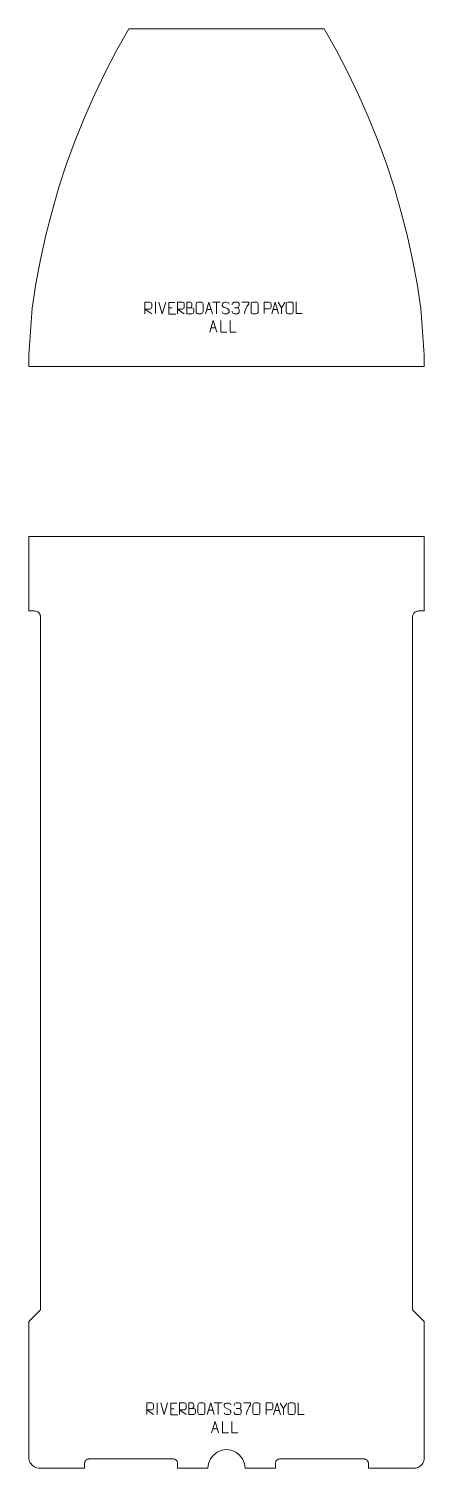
# Model space of a CAD drawing. Header units: millimetres. Extents: x -425 to 425, y -1543 to 1546.
import ezdxf

# ---------------------------------------------------------------- set-up
doc = ezdxf.new("R2010")
doc.units = ezdxf.units.MM
doc.header["$MEASUREMENT"] = 0
doc.layers.add('layer 1', color=7, linetype='Continuous')

msp = doc.modelspace()

# ---------------------------------------------------------------- linework, layer by layer
at = {"layer": 'layer 1', "color": 242, "lineweight": 9}
for points, knots in [([(-209.9986, 1546.249), (-209.9986, 1546.249), (210.0012, 1546.249), (210.0012, 1546.249), (210.0012, 1546.249), (210.0012, 1546.249), (236.196, 1499.8878), (236.196, 1499.8878), (236.196, 1499.8878), (236.196, 1499.8878), (260.8497, 1452.6884), (260.8497, 1452.6884), (260.8497, 1452.6884), (260.8497, 1452.6884), (283.9331, 1404.7014), (283.9331, 1404.7014), (283.9331, 1404.7014), (283.9331, 1404.7014), (305.4208, 1355.9798), (305.4208, 1355.9798), (305.4208, 1355.9798), (305.4208, 1355.9798), (325.2922, 1306.5766), (325.2922, 1306.5766), (325.2922, 1306.5766), (325.2922, 1306.5766), (343.5233, 1256.5462), (343.5233, 1256.5462), (343.5233, 1256.5462), (343.5233, 1256.5462), (360.0957, 1205.9399), (360.0957, 1205.9399), (360.0957, 1205.9399), (360.0957, 1205.9399), (374.9912, 1154.8157), (374.9912, 1154.8157), (374.9912, 1154.8157), (374.9912, 1154.8157), (388.1914, 1103.2282), (388.1914, 1103.2282), (388.1914, 1103.2282), (388.1914, 1103.2282), (399.6861, 1051.2328), (399.6861, 1051.2328), (399.6861, 1051.2328), (399.6861, 1051.2328), (409.4597, 998.8878), (409.4597, 998.8878), (409.4597, 998.8878), (409.4597, 998.8878), (417.5003, 946.2487), (417.5003, 946.2487), (417.5003, 946.2487), (417.5003, 946.2487), (425.0001, 846.2488), (425.0001, 846.2488), (425.0001, 846.2488), (425.0001, 846.2488), (425.0001, 821.2494), (425.0001, 821.2494), (425.0001, 821.2494), (425.0001, 821.2494), (-424.9993, 821.2494), (-424.9993, 821.2494), (-424.9993, 821.2494), (-424.9993, 821.2494), (-424.9993, 846.2488), (-424.9993, 846.2488), (-424.9993, 846.2488), (-424.9993, 846.2488), (-417.4976, 946.2487), (-417.4976, 946.2487), (-417.4976, 946.2487), (-417.4976, 946.2487), (-409.4571, 998.8878), (-409.4571, 998.8878), (-409.4571, 998.8878), (-409.4571, 998.8878), (-399.6835, 1051.2328), (-399.6835, 1051.2328), (-399.6835, 1051.2328), (-399.6835, 1051.2328), (-388.1901, 1103.2282), (-388.1901, 1103.2282), (-388.1901, 1103.2282), (-388.1901, 1103.2282), (-374.9886, 1154.8157), (-374.9886, 1154.8157), (-374.9886, 1154.8157), (-374.9886, 1154.8157), (-360.093, 1205.9399), (-360.093, 1205.9399), (-360.093, 1205.9399), (-360.093, 1205.9399), (-343.5207, 1256.5462), (-343.5207, 1256.5462), (-343.5207, 1256.5462), (-343.5207, 1256.5462), (-325.2896, 1306.5766), (-325.2896, 1306.5766), (-325.2896, 1306.5766), (-325.2896, 1306.5766), (-305.4182, 1355.9798), (-305.4182, 1355.9798), (-305.4182, 1355.9798), (-305.4182, 1355.9798), (-283.93, 1404.7014), (-283.93, 1404.7014), (-283.93, 1404.7014), (-283.93, 1404.7014), (-260.8471, 1452.6884), (-260.8471, 1452.6884), (-260.8471, 1452.6884), (-260.8471, 1452.6884), (-236.1947, 1499.8878), (-236.1947, 1499.8878), (-236.1947, 1499.8878), (-236.1947, 1499.8878), (-209.9986, 1546.249), (-209.9986, 1546.249)], [0, 0, 0, 0, 0.032258065, 0.032258065, 0.032258065, 0.032258065, 0.064516129, 0.064516129, 0.064516129, 0.064516129, 0.096774194, 0.096774194, 0.096774194, 0.096774194, 0.129032258, 0.129032258, 0.129032258, 0.129032258, 0.161290323, 0.161290323, 0.161290323, 0.161290323, 0.193548387, 0.193548387, 0.193548387, 0.193548387, 0.225806452, 0.225806452, 0.225806452, 0.225806452, 0.258064516, 0.258064516, 0.258064516, 0.258064516, 0.290322581, 0.290322581, 0.290322581, 0.290322581, 0.322580645, 0.322580645, 0.322580645, 0.322580645, 0.35483871, 0.35483871, 0.35483871, 0.35483871, 0.387096774, 0.387096774, 0.387096774, 0.387096774, 0.419354839, 0.419354839, 0.419354839, 0.419354839, 0.451612903, 0.451612903, 0.451612903, 0.451612903, 0.483870968, 0.483870968, 0.483870968, 0.483870968, 0.516129032, 0.516129032, 0.516129032, 0.516129032, 0.548387097, 0.548387097, 0.548387097, 0.548387097, 0.580645161, 0.580645161, 0.580645161, 0.580645161, 0.612903226, 0.612903226, 0.612903226, 0.612903226, 0.64516129, 0.64516129, 0.64516129, 0.64516129, 0.677419355, 0.677419355, 0.677419355, 0.677419355, 0.709677419, 0.709677419, 0.709677419, 0.709677419, 0.741935484, 0.741935484, 0.741935484, 0.741935484, 0.774193548, 0.774193548, 0.774193548, 0.774193548, 0.806451613, 0.806451613, 0.806451613, 0.806451613, 0.838709677, 0.838709677, 0.838709677, 0.838709677, 0.870967742, 0.870967742, 0.870967742, 0.870967742, 0.903225806, 0.903225806, 0.903225806, 0.903225806, 0.935483871, 0.935483871, 0.935483871, 0.935483871, 1, 1, 1, 1]), ([(-425.0002, 456.5714), (-425.0002, 456.5714), (424.9992, 456.5714), (424.9992, 456.5714), (424.9992, 456.5714), (424.9992, 456.5714), (424.9992, 296.5716), (424.9992, 296.5716), (424.9992, 296.5716), (424.9992, 296.5716), (412.5007, 296.5716), (412.5007, 296.5716), (412.5007, 296.5716), (412.5007, 296.5716), (410.869, 296.4655), (410.869, 296.4655), (410.869, 296.4655), (410.869, 296.4655), (409.2646, 296.1456), (409.2646, 296.1456), (409.2646, 296.1456), (409.2646, 296.1456), (407.7166, 295.62), (407.7166, 295.62), (407.7166, 295.62), (407.7166, 295.62), (406.2503, 294.8973), (406.2503, 294.8973), (406.2503, 294.8973), (406.2503, 294.8973), (404.89, 293.9887), (404.89, 293.9887), (404.89, 293.9887), (404.89, 293.9887), (403.6615, 292.91), (403.6615, 292.91), (403.6615, 292.91), (403.6615, 292.91), (402.5828, 291.6815), (402.5828, 291.6815), (402.5828, 291.6815), (402.5828, 291.6815), (401.6742, 290.3212), (401.6742, 290.3212), (401.6742, 290.3212), (401.6742, 290.3212), (400.9515, 288.8548), (400.9515, 288.8548), (400.9515, 288.8548), (400.9515, 288.8548), (400.4258, 287.3068), (400.4258, 287.3068), (400.4258, 287.3068), (400.4258, 287.3068), (400.106, 285.7038), (400.106, 285.7038), (400.106, 285.7038), (400.106, 285.7038), (399.9999, 284.0708), (399.9999, 284.0708), (399.9999, 284.0708), (399.9999, 284.0708), (399.9999, -1203.4268), (399.9999, -1203.4268), (399.9999, -1203.4268), (399.9999, -1203.4268), (424.9992, -1228.4279), (424.9992, -1228.4279), (424.9992, -1228.4279), (424.9992, -1228.4279), (424.9992, -1521.7906), (424.9992, -1521.7906), (424.9992, -1521.7906), (424.9992, -1521.7906), (424.8146, -1524.6143), (424.8146, -1524.6143), (424.8146, -1524.6143), (424.8146, -1524.6143), (424.2633, -1527.3908), (424.2633, -1527.3908), (424.2633, -1527.3908), (424.2633, -1527.3908), (423.353, -1530.0707), (423.353, -1530.0707), (423.353, -1530.0707), (423.353, -1530.0707), (422.1016, -1532.6093), (422.1016, -1532.6093), (422.1016, -1532.6093), (422.1016, -1532.6093), (420.5291, -1534.962), (420.5291, -1534.962), (420.5291, -1534.962), (420.5291, -1534.962), (418.663, -1537.0906), (418.663, -1537.0906), (418.663, -1537.0906), (418.663, -1537.0906), (416.5345, -1538.9568), (416.5345, -1538.9568), (416.5345, -1538.9568), (416.5345, -1538.9568), (414.1818, -1540.5275), (414.1818, -1540.5275), (414.1818, -1540.5275), (414.1818, -1540.5275), (411.6432, -1541.7805), (411.6432, -1541.7805), (411.6432, -1541.7805), (411.6432, -1541.7805), (408.9633, -1542.6891), (408.9633, -1542.6891), (408.9633, -1542.6891), (408.9633, -1542.6891), (406.1881, -1543.2422), (406.1881, -1543.2422), (406.1881, -1543.2422), (406.1881, -1543.2422), (403.3647, -1543.4268), (403.3647, -1543.4268), (403.3647, -1543.4268), (403.3647, -1543.4268), (305.0003, -1543.4268), (305.0003, -1543.4268), (305.0003, -1543.4268), (305.0003, -1543.4268), (305.0003, -1533.4274), (305.0003, -1533.4274), (305.0003, -1533.4274), (305.0003, -1533.4274), (304.914, -1532.122), (304.914, -1532.122), (304.914, -1532.122), (304.914, -1532.122), (304.6594, -1530.8385), (304.6594, -1530.8385), (304.6594, -1530.8385), (304.6594, -1530.8385), (304.2382, -1529.5997), (304.2382, -1529.5997), (304.2382, -1529.5997), (304.2382, -1529.5997), (303.661, -1528.427), (303.661, -1528.427), (303.661, -1528.427), (303.661, -1528.427), (302.9341, -1527.3393), (302.9341, -1527.3393), (302.9341, -1527.3393), (302.9341, -1527.3393), (302.0705, -1526.3564), (302.0705, -1526.3564), (302.0705, -1526.3564), (302.0705, -1526.3564), (301.0876, -1525.4929), (301.0876, -1525.4929), (301.0876, -1525.4929), (301.0876, -1525.4929), (300, -1524.7672), (300, -1524.7672), (300, -1524.7672), (300, -1524.7672), (298.8273, -1524.1888), (298.8273, -1524.1888), (298.8273, -1524.1888), (298.8273, -1524.1888), (297.588, -1523.7675), (297.588, -1523.7675), (297.588, -1523.7675), (297.588, -1523.7675), (296.305, -1523.5129), (296.305, -1523.5129), (296.305, -1523.5129), (296.305, -1523.5129), (294.9991, -1523.4266), (294.9991, -1523.4266), (294.9991, -1523.4266), (294.9991, -1523.4266), (115.0007, -1523.4266), (115.0007, -1523.4266), (115.0007, -1523.4266), (115.0007, -1523.4266), (113.6949, -1523.5129), (113.6949, -1523.5129), (113.6949, -1523.5129), (113.6949, -1523.5129), (112.4119, -1523.7675), (112.4119, -1523.7675), (112.4119, -1523.7675), (112.4119, -1523.7675), (111.1726, -1524.1888), (111.1726, -1524.1888), (111.1726, -1524.1888), (111.1726, -1524.1888), (110.0003, -1524.7672), (110.0003, -1524.7672), (110.0003, -1524.7672), (110.0003, -1524.7672), (108.9127, -1525.4929), (108.9127, -1525.4929), (108.9127, -1525.4929), (108.9127, -1525.4929), (107.9293, -1526.3564), (107.9293, -1526.3564), (107.9293, -1526.3564), (107.9293, -1526.3564), (107.0658, -1527.3393), (107.0658, -1527.3393), (107.0658, -1527.3393), (107.0658, -1527.3393), (106.3401, -1528.427), (106.3401, -1528.427), (106.3401, -1528.427), (106.3401, -1528.427), (105.7617, -1529.5997), (105.7617, -1529.5997), (105.7617, -1529.5997), (105.7617, -1529.5997), (105.3405, -1530.8385), (105.3405, -1530.8385), (105.3405, -1530.8385), (105.3405, -1530.8385), (105.0858, -1532.122), (105.0858, -1532.122), (105.0858, -1532.122), (105.0858, -1532.122), (104.9995, -1533.4274), (104.9995, -1533.4274), (104.9995, -1533.4274), (104.9995, -1533.4274), (104.9995, -1543.4268), (104.9995, -1543.4268), (104.9995, -1543.4268), (104.9995, -1543.4268), (39.9997, -1543.4268), (39.9997, -1543.4268), (39.9997, -1543.4268), (39.9997, -1543.4268), (38.638, -1533.0744), (38.638, -1533.0744), (38.638, -1533.0744), (38.638, -1533.0744), (34.6416, -1523.4266), (34.6416, -1523.4266), (34.6416, -1523.4266), (34.6416, -1523.4266), (28.2856, -1515.1434), (28.2856, -1515.1434), (28.2856, -1515.1434), (28.2856, -1515.1434), (20.0007, -1508.7857), (20.0007, -1508.7857), (20.0007, -1508.7857), (20.0007, -1508.7857), (10.3529, -1504.7897), (10.3529, -1504.7897), (10.3529, -1504.7897), (10.3529, -1504.7897), (0.0005, -1503.4263), (0.0005, -1503.4263), (0.0005, -1503.4263), (0.0005, -1503.4263), (-10.3521, -1504.7897), (-10.3521, -1504.7897), (-10.3521, -1504.7897), (-10.3521, -1504.7897), (-19.9999, -1508.7857), (-19.9999, -1508.7857), (-19.9999, -1508.7857), (-19.9999, -1508.7857), (-28.2848, -1515.1434), (-28.2848, -1515.1434), (-28.2848, -1515.1434), (-28.2848, -1515.1434), (-34.6408, -1523.4266), (-34.6408, -1523.4266), (-34.6408, -1523.4266), (-34.6408, -1523.4266), (-38.6368, -1533.0744), (-38.6368, -1533.0744), (-38.6368, -1533.0744), (-38.6368, -1533.0744), (-40.0001, -1543.4268), (-40.0001, -1543.4268), (-40.0001, -1543.4268), (-40.0001, -1543.4268), (-104.9987, -1543.4268), (-104.9987, -1543.4268), (-104.9987, -1543.4268), (-104.9987, -1543.4268), (-104.9987, -1533.4274), (-104.9987, -1533.4274), (-104.9987, -1533.4274), (-104.9987, -1533.4274), (-105.085, -1532.122), (-105.085, -1532.122), (-105.085, -1532.122), (-105.085, -1532.122), (-105.3397, -1530.8385), (-105.3397, -1530.8385), (-105.3397, -1530.8385), (-105.3397, -1530.8385), (-105.7609, -1529.5997), (-105.7609, -1529.5997), (-105.7609, -1529.5997), (-105.7609, -1529.5997), (-106.3393, -1528.427), (-106.3393, -1528.427), (-106.3393, -1528.427), (-106.3393, -1528.427), (-107.0667, -1527.3393), (-107.0667, -1527.3393), (-107.0667, -1527.3393), (-107.0667, -1527.3393), (-107.9285, -1526.3564), (-107.9285, -1526.3564), (-107.9285, -1526.3564), (-107.9285, -1526.3564), (-108.9119, -1525.4929), (-108.9119, -1525.4929), (-108.9119, -1525.4929), (-108.9119, -1525.4929), (-109.9995, -1524.7672), (-109.9995, -1524.7672), (-109.9995, -1524.7672), (-109.9995, -1524.7672), (-111.1735, -1524.1888), (-111.1735, -1524.1888), (-111.1735, -1524.1888), (-111.1735, -1524.1888), (-112.4123, -1523.7675), (-112.4123, -1523.7675), (-112.4123, -1523.7675), (-112.4123, -1523.7675), (-113.694, -1523.5129), (-113.694, -1523.5129), (-113.694, -1523.5129), (-113.694, -1523.5129), (-114.9999, -1523.4266), (-114.9999, -1523.4266), (-114.9999, -1523.4266), (-114.9999, -1523.4266), (-295, -1523.4266), (-295, -1523.4266), (-295, -1523.4266), (-295, -1523.4266), (-296.3041, -1523.5129), (-296.3041, -1523.5129), (-296.3041, -1523.5129), (-296.3041, -1523.5129), (-297.5872, -1523.7675), (-297.5872, -1523.7675), (-297.5872, -1523.7675), (-297.5872, -1523.7675), (-298.8264, -1524.1888), (-298.8264, -1524.1888), (-298.8264, -1524.1888), (-298.8264, -1524.1888), (-300.0004, -1524.7672), (-300.0004, -1524.7672), (-300.0004, -1524.7672), (-300.0004, -1524.7672), (-301.0881, -1525.4929), (-301.0881, -1525.4929), (-301.0881, -1525.4929), (-301.0881, -1525.4929), (-302.0697, -1526.3564), (-302.0697, -1526.3564), (-302.0697, -1526.3564), (-302.0697, -1526.3564), (-302.9332, -1527.3393), (-302.9332, -1527.3393), (-302.9332, -1527.3393), (-302.9332, -1527.3393), (-303.6602, -1528.427), (-303.6602, -1528.427), (-303.6602, -1528.427), (-303.6602, -1528.427), (-304.2373, -1529.5997), (-304.2373, -1529.5997), (-304.2373, -1529.5997), (-304.2373, -1529.5997), (-304.6586, -1530.8385), (-304.6586, -1530.8385), (-304.6586, -1530.8385), (-304.6586, -1530.8385), (-304.9132, -1532.122), (-304.9132, -1532.122), (-304.9132, -1532.122), (-304.9132, -1532.122), (-304.9995, -1533.4274), (-304.9995, -1533.4274), (-304.9995, -1533.4274), (-304.9995, -1533.4274), (-304.9995, -1543.4268), (-304.9995, -1543.4268), (-304.9995, -1543.4268), (-304.9995, -1543.4268), (-401.2869, -1543.4268), (-401.2869, -1543.4268), (-401.2869, -1543.4268), (-401.2869, -1543.4268), (-404.3815, -1543.2242), (-404.3815, -1543.2242), (-404.3815, -1543.2242), (-404.3815, -1543.2242), (-407.4235, -1542.6196), (-407.4235, -1542.6196), (-407.4235, -1542.6196), (-407.4235, -1542.6196), (-410.3606, -1541.6212), (-410.3606, -1541.6212), (-410.3606, -1541.6212), (-410.3606, -1541.6212), (-413.1435, -1540.2506), (-413.1435, -1540.2506), (-413.1435, -1540.2506), (-413.1435, -1540.2506), (-415.7217, -1538.5265), (-415.7217, -1538.5265), (-415.7217, -1538.5265), (-415.7217, -1538.5265), (-418.0546, -1536.4813), (-418.0546, -1536.4813), (-418.0546, -1536.4813), (-418.0546, -1536.4813), (-420.0994, -1534.15), (-420.0994, -1534.15), (-420.0994, -1534.15), (-420.0994, -1534.15), (-421.8222, -1531.5702), (-421.8222, -1531.5702), (-421.8222, -1531.5702), (-421.8222, -1531.5702), (-423.1946, -1528.789), (-423.1946, -1528.789), (-423.1946, -1528.789), (-423.1946, -1528.789), (-424.1912, -1525.8519), (-424.1912, -1525.8519), (-424.1912, -1525.8519), (-424.1912, -1525.8519), (-424.7971, -1522.8087), (-424.7971, -1522.8087), (-424.7971, -1522.8087), (-424.7971, -1522.8087), (-425.0002, -1519.7135), (-425.0002, -1519.7135), (-425.0002, -1519.7135), (-425.0002, -1519.7135), (-425.0002, -1228.4279), (-425.0002, -1228.4279), (-425.0002, -1228.4279), (-425.0002, -1228.4279), (-399.9991, -1203.4268), (-399.9991, -1203.4268), (-399.9991, -1203.4268), (-399.9991, -1203.4268), (-399.9991, 286.0903), (-399.9991, 286.0903), (-399.9991, 286.0903), (-399.9991, 286.0903), (-400.1537, 286.9628), (-400.1537, 286.9628), (-400.1537, 286.9628), (-400.1537, 286.9628), (-400.7446, 288.738), (-400.7446, 288.738), (-400.7446, 288.738), (-400.7446, 288.738), (-401.5901, 290.4062), (-401.5901, 290.4062), (-401.5901, 290.4062), (-401.5901, 290.4062), (-402.6683, 291.9332), (-402.6683, 291.9332), (-402.6683, 291.9332), (-402.6683, 291.9332), (-403.9604, 293.2858), (-403.9604, 293.2858), (-403.9604, 293.2858), (-403.9604, 293.2858), (-405.4362, 294.434), (-405.4362, 294.434), (-405.4362, 294.434), (-405.4362, 294.434), (-407.0645, 295.3533), (-407.0645, 295.3533), (-407.0645, 295.3533), (-407.0645, 295.3533), (-408.8096, 296.0262), (-408.8096, 296.0262), (-408.8096, 296.0262), (-408.8096, 296.0262), (-410.635, 296.435), (-410.635, 296.435), (-410.635, 296.435), (-410.635, 296.435), (-412.4999, 296.5716), (-412.4999, 296.5716), (-412.4999, 296.5716), (-412.4999, 296.5716), (-425.0002, 296.5716), (-425.0002, 296.5716), (-425.0002, 296.5716), (-425.0002, 296.5716), (-425.0002, 456.5714), (-425.0002, 456.5714)], [0, 0, 0, 0, 0.0078125, 0.0078125, 0.0078125, 0.0078125, 0.015625, 0.015625, 0.015625, 0.015625, 0.0234375, 0.0234375, 0.0234375, 0.0234375, 0.03125, 0.03125, 0.03125, 0.03125, 0.0390625, 0.0390625, 0.0390625, 0.0390625, 0.046875, 0.046875, 0.046875, 0.046875, 0.0546875, 0.0546875, 0.0546875, 0.0546875, 0.0625, 0.0625, 0.0625, 0.0625, 0.0703125, 0.0703125, 0.0703125, 0.0703125, 0.078125, 0.078125, 0.078125, 0.078125, 0.0859375, 0.0859375, 0.0859375, 0.0859375, 0.09375, 0.09375, 0.09375, 0.09375, 0.1015625, 0.1015625, 0.1015625, 0.1015625, 0.109375, 0.109375, 0.109375, 0.109375, 0.1171875, 0.1171875, 0.1171875, 0.1171875, 0.125, 0.125, 0.125, 0.125, 0.1328125, 0.1328125, 0.1328125, 0.1328125, 0.140625, 0.140625, 0.140625, 0.140625, 0.1484375, 0.1484375, 0.1484375, 0.1484375, 0.15625, 0.15625, 0.15625, 0.15625, 0.1640625, 0.1640625, 0.1640625, 0.1640625, 0.171875, 0.171875, 0.171875, 0.171875, 0.1796875, 0.1796875, 0.1796875, 0.1796875, 0.1875, 0.1875, 0.1875, 0.1875, 0.1953125, 0.1953125, 0.1953125, 0.1953125, 0.203125, 0.203125, 0.203125, 0.203125, 0.2109375, 0.2109375, 0.2109375, 0.2109375, 0.21875, 0.21875, 0.21875, 0.21875, 0.2265625, 0.2265625, 0.2265625, 0.2265625, 0.234375, 0.234375, 0.234375, 0.234375, 0.2421875, 0.2421875, 0.2421875, 0.2421875, 0.25, 0.25, 0.25, 0.25, 0.2578125, 0.2578125, 0.2578125, 0.2578125, 0.265625, 0.265625, 0.265625, 0.265625, 0.2734375, 0.2734375, 0.2734375, 0.2734375, 0.28125, 0.28125, 0.28125, 0.28125, 0.2890625, 0.2890625, 0.2890625, 0.2890625, 0.296875, 0.296875, 0.296875, 0.296875, 0.3046875, 0.3046875, 0.3046875, 0.3046875, 0.3125, 0.3125, 0.3125, 0.3125, 0.3203125, 0.3203125, 0.3203125, 0.3203125, 0.328125, 0.328125, 0.328125, 0.328125, 0.3359375, 0.3359375, 0.3359375, 0.3359375, 0.34375, 0.34375, 0.34375, 0.34375, 0.3515625, 0.3515625, 0.3515625, 0.3515625, 0.359375, 0.359375, 0.359375, 0.359375, 0.3671875, 0.3671875, 0.3671875, 0.3671875, 0.375, 0.375, 0.375, 0.375, 0.3828125, 0.3828125, 0.3828125, 0.3828125, 0.390625, 0.390625, 0.390625, 0.390625, 0.3984375, 0.3984375, 0.3984375, 0.3984375, 0.40625, 0.40625, 0.40625, 0.40625, 0.4140625, 0.4140625, 0.4140625, 0.4140625, 0.421875, 0.421875, 0.421875, 0.421875, 0.4296875, 0.4296875, 0.4296875, 0.4296875, 0.4375, 0.4375, 0.4375, 0.4375, 0.4453125, 0.4453125, 0.4453125, 0.4453125, 0.453125, 0.453125, 0.453125, 0.453125, 0.4609375, 0.4609375, 0.4609375, 0.4609375, 0.46875, 0.46875, 0.46875, 0.46875, 0.4765625, 0.4765625, 0.4765625, 0.4765625, 0.484375, 0.484375, 0.484375, 0.484375, 0.4921875, 0.4921875, 0.4921875, 0.4921875, 0.5, 0.5, 0.5, 0.5, 0.5078125, 0.5078125, 0.5078125, 0.5078125, 0.515625, 0.515625, 0.515625, 0.515625, 0.5234375, 0.5234375, 0.5234375, 0.5234375, 0.53125, 0.53125, 0.53125, 0.53125, 0.5390625, 0.5390625, 0.5390625, 0.5390625, 0.546875, 0.546875, 0.546875, 0.546875, 0.5546875, 0.5546875, 0.5546875, 0.5546875, 0.5625, 0.5625, 0.5625, 0.5625, 0.5703125, 0.5703125, 0.5703125, 0.5703125, 0.578125, 0.578125, 0.578125, 0.578125, 0.5859375, 0.5859375, 0.5859375, 0.5859375, 0.59375, 0.59375, 0.59375, 0.59375, 0.6015625, 0.6015625, 0.6015625, 0.6015625, 0.609375, 0.609375, 0.609375, 0.609375, 0.6171875, 0.6171875, 0.6171875, 0.6171875, 0.625, 0.625, 0.625, 0.625, 0.6328125, 0.6328125, 0.6328125, 0.6328125, 0.640625, 0.640625, 0.640625, 0.640625, 0.6484375, 0.6484375, 0.6484375, 0.6484375, 0.65625, 0.65625, 0.65625, 0.65625, 0.6640625, 0.6640625, 0.6640625, 0.6640625, 0.671875, 0.671875, 0.671875, 0.671875, 0.6796875, 0.6796875, 0.6796875, 0.6796875, 0.6875, 0.6875, 0.6875, 0.6875, 0.6953125, 0.6953125, 0.6953125, 0.6953125, 0.703125, 0.703125, 0.703125, 0.703125, 0.7109375, 0.7109375, 0.7109375, 0.7109375, 0.71875, 0.71875, 0.71875, 0.71875, 0.7265625, 0.7265625, 0.7265625, 0.7265625, 0.734375, 0.734375, 0.734375, 0.734375, 0.7421875, 0.7421875, 0.7421875, 0.7421875, 0.75, 0.75, 0.75, 0.75, 0.7578125, 0.7578125, 0.7578125, 0.7578125, 0.765625, 0.765625, 0.765625, 0.765625, 0.7734375, 0.7734375, 0.7734375, 0.7734375, 0.78125, 0.78125, 0.78125, 0.78125, 0.7890625, 0.7890625, 0.7890625, 0.7890625, 0.796875, 0.796875, 0.796875, 0.796875, 0.8046875, 0.8046875, 0.8046875, 0.8046875, 0.8125, 0.8125, 0.8125, 0.8125, 0.8203125, 0.8203125, 0.8203125, 0.8203125, 0.828125, 0.828125, 0.828125, 0.828125, 0.8359375, 0.8359375, 0.8359375, 0.8359375, 0.84375, 0.84375, 0.84375, 0.84375, 0.8515625, 0.8515625, 0.8515625, 0.8515625, 0.859375, 0.859375, 0.859375, 0.859375, 0.8671875, 0.8671875, 0.8671875, 0.8671875, 0.875, 0.875, 0.875, 0.875, 0.8828125, 0.8828125, 0.8828125, 0.8828125, 0.890625, 0.890625, 0.890625, 0.890625, 0.8984375, 0.8984375, 0.8984375, 0.8984375, 0.90625, 0.90625, 0.90625, 0.90625, 0.9140625, 0.9140625, 0.9140625, 0.9140625, 0.921875, 0.921875, 0.921875, 0.921875, 0.9296875, 0.9296875, 0.9296875, 0.9296875, 0.9375, 0.9375, 0.9375, 0.9375, 0.9453125, 0.9453125, 0.9453125, 0.9453125, 0.953125, 0.953125, 0.953125, 0.953125, 0.9609375, 0.9609375, 0.9609375, 0.9609375, 0.96875, 0.96875, 0.96875, 0.96875, 0.9765625, 0.9765625, 0.9765625, 0.9765625, 0.984375, 0.984375, 0.984375, 0.984375, 1, 1, 1, 1])]:
    msp.add_open_spline(points, degree=3, knots=knots, dxfattribs=at)
at = {"layer": 'layer 1', "color": 250, "lineweight": 9}
for points, knots in [([(-175.3318, 934.5388), (-175.3318, 934.5388), (-175.3318, 959.4923), (-175.3318, 959.4923), (-175.3318, 959.4923), (-171.737, 959.4923), (-168.1415, 959.4923), (-164.5463, 959.4923), (-164.5463, 959.4923), (-162.221, 959.4546), (-160.6637, 957.9646), (-160.6678, 955.5982), (-160.6678, 955.5982), (-160.6682, 953.5627), (-160.6682, 950.5033), (-160.6678, 948.4673), (-160.6678, 948.4673), (-160.6743, 946.5918), (-162.4866, 944.65), (-164.4961, 944.6309), (-164.4961, 944.6309), (-164.4961, 944.6309), (-175.3318, 944.6309), (-175.3318, 944.6309), (-175.3318, 944.6309), (-175.3318, 944.6309), (-160.6771, 934.5388), (-160.6771, 934.5388)], [0, 0, 0, 0, 0.125, 0.125, 0.125, 0.125, 0.25, 0.25, 0.25, 0.25, 0.375, 0.375, 0.375, 0.375, 0.5, 0.5, 0.5, 0.5, 0.625, 0.625, 0.625, 0.625, 0.75, 0.75, 0.75, 0.75, 1, 1, 1, 1]), ([(-110.7098, 958.8952), (-110.7098, 958.8952), (-123.5837, 958.8952), (-123.5837, 958.8952), (-123.5837, 958.8952), (-123.5837, 958.8952), (-123.5837, 933.9416), (-123.5837, 933.9416), (-123.5837, 933.9416), (-123.5837, 933.9416), (-108.7179, 933.9416), (-108.7179, 933.9416)], [0, 0, 0, 0, 0.25, 0.25, 0.25, 0.25, 0.5, 0.5, 0.5, 0.5, 1, 1, 1, 1]), ([(-105.3318, 934.5388), (-105.3318, 934.5388), (-105.3318, 959.4923), (-105.3318, 959.4923), (-105.3318, 959.4923), (-101.737, 959.4923), (-98.1415, 959.4923), (-94.5463, 959.4923), (-94.5463, 959.4923), (-92.221, 959.4546), (-90.6637, 957.9646), (-90.6678, 955.5982), (-90.6678, 955.5982), (-90.6682, 953.5627), (-90.6682, 950.5033), (-90.6678, 948.4673), (-90.6678, 948.4673), (-90.6743, 946.5918), (-92.4866, 944.65), (-94.4961, 944.6309), (-94.4961, 944.6309), (-94.4961, 944.6309), (-105.3318, 944.6309), (-105.3318, 944.6309), (-105.3318, 944.6309), (-105.3318, 944.6309), (-90.6771, 934.5388), (-90.6771, 934.5388)], [0, 0, 0, 0, 0.125, 0.125, 0.125, 0.125, 0.25, 0.25, 0.25, 0.25, 0.375, 0.375, 0.375, 0.375, 0.5, 0.5, 0.5, 0.5, 0.625, 0.625, 0.625, 0.625, 0.75, 0.75, 0.75, 0.75, 1, 1, 1, 1]), ([(-85.1624, 947.5254), (-81.5238, 947.5258), (-77.9367, 947.5258), (-74.2973, 947.5254), (-74.2973, 947.5254), (-72.3219, 947.5081), (-70.3983, 945.772), (-70.3983, 943.7224), (-70.3983, 943.7224), (-70.3987, 942.5938), (-70.3987, 939.5444), (-70.3983, 938.4155), (-70.3983, 938.4155), (-70.3807, 936.5576), (-71.9228, 934.5437), (-74.2443, 934.5606), (-74.2443, 934.5606), (-77.8841, 934.561), (-81.5235, 934.561), (-85.1624, 934.5606), (-85.1624, 934.5606), (-85.1624, 942.8789), (-85.1624, 951.1967), (-85.1624, 959.5142), (-85.1624, 959.5142), (-82.7887, 959.5142), (-80.4146, 959.5142), (-78.0404, 959.5142), (-78.0404, 959.5142), (-76.3596, 959.5318), (-74.2628, 957.6213), (-74.2451, 955.6589), (-74.2451, 955.6589), (-74.2455, 953.5928), (-74.2455, 953.4468), (-74.2451, 951.3803), (-74.2451, 951.3803), (-74.2278, 949.3142), (-76.0823, 947.5081), (-78.0923, 947.5254)], [0, 0, 0, 0, 0.090909091, 0.090909091, 0.090909091, 0.090909091, 0.181818182, 0.181818182, 0.181818182, 0.181818182, 0.272727273, 0.272727273, 0.272727273, 0.272727273, 0.363636364, 0.363636364, 0.363636364, 0.363636364, 0.454545455, 0.454545455, 0.454545455, 0.454545455, 0.545454545, 0.545454545, 0.545454545, 0.545454545, 0.636363636, 0.636363636, 0.636363636, 0.636363636, 0.727272727, 0.727272727, 0.727272727, 0.727272727, 0.818181818, 0.818181818, 0.818181818, 0.818181818, 1, 1, 1, 1]), ([(-61.3609, 959.5367), (-58.9948, 959.5367), (-56.6283, 959.5367), (-54.2618, 959.5367), (-54.2618, 959.5367), (-52.2813, 959.5723), (-50.2553, 958.078), (-50.2282, 955.6359), (-50.2282, 955.6359), (-50.2286, 949.8785), (-50.2286, 944.1207), (-50.2282, 938.3625), (-50.2282, 938.3625), (-50.3703, 936.0349), (-52.0767, 934.5526), (-54.2618, 934.5418), (-54.2618, 934.5418), (-56.6342, 934.5422), (-59.0066, 934.5422), (-61.3786, 934.5418), (-61.3786, 934.5418), (-63.3371, 934.4362), (-65.3435, 936.3241), (-65.3321, 938.3451), (-65.3321, 938.3451), (-65.3317, 944.1257), (-65.3317, 949.906), (-65.3321, 955.6858), (-65.3321, 955.6858), (-65.3278, 957.8278), (-63.5507, 959.5503), (-61.3609, 959.5367)], [0, 0, 0, 0, 0.111111111, 0.111111111, 0.111111111, 0.111111111, 0.222222222, 0.222222222, 0.222222222, 0.222222222, 0.333333333, 0.333333333, 0.333333333, 0.333333333, 0.444444444, 0.444444444, 0.444444444, 0.444444444, 0.555555556, 0.555555556, 0.555555556, 0.555555556, 0.666666667, 0.666666667, 0.666666667, 0.666666667, 0.777777778, 0.777777778, 0.777777778, 0.777777778, 1, 1, 1, 1]), ([(-45.2506, 934.5607), (-45.2506, 934.5607), (-37.8796, 959.5142), (-37.8796, 959.5142), (-37.8796, 959.5142), (-37.8796, 959.5142), (-30.3097, 934.5607), (-30.3097, 934.5607)], [0, 0, 0, 0, 0.333333333, 0.333333333, 0.333333333, 0.333333333, 1, 1, 1, 1]), ([(-1.7801, 947.0375), (-6.0284, 948.5079), (-10.9365, 950.3037), (-8.9314, 955.824), (-8.9314, 955.824), (-7.4279, 959.9639), (-2.2143, 959.5754), (1.3893, 958.9743), (1.3893, 958.9743), (4.2499, 958.4971), (5.1146, 957.2839), (5.4252, 955.1998)], [0, 0, 0, 0, 0.25, 0.25, 0.25, 0.25, 0.5, 0.5, 0.5, 0.5, 1, 1, 1, 1]), ([(12.3985, 953.7835), (12.3985, 953.7835), (12.3985, 955.6407), (12.3985, 955.6407), (12.3985, 955.6407), (12.3842, 957.3826), (15.0487, 959.5007), (17.1078, 959.478), (17.1078, 959.478), (19.1719, 959.478), (21.2359, 959.478), (23.2996, 959.478), (23.2996, 959.478), (25.4941, 959.4868), (27.0924, 957.64), (27.1368, 955.7279), (27.1368, 955.7279), (27.1364, 954.2928), (27.1364, 952.8577), (27.1368, 951.4222), (27.1368, 951.4222), (27.0882, 949.7687), (25.4856, 947.5387), (23.2873, 947.5487), (23.2873, 947.5487), (25.491, 947.5375), (27.099, 945.7343), (27.153, 943.6748), (27.153, 943.6748), (27.1526, 941.8901), (27.1526, 940.1054), (27.153, 938.3203), (27.153, 938.3203), (27.1631, 936.2589), (25.1082, 934.4958), (23.2873, 934.5039), (23.2873, 934.5039), (21.222, 934.5042), (19.1568, 934.5042), (17.0912, 934.5039), (17.0912, 934.5039), (14.9226, 934.5154), (12.3916, 936.9156), (12.373, 938.3774), (12.373, 938.3774), (12.373, 938.3774), (12.373, 940.286), (12.373, 940.286)], [0, 0, 0, 0, 0.076923077, 0.076923077, 0.076923077, 0.076923077, 0.153846154, 0.153846154, 0.153846154, 0.153846154, 0.230769231, 0.230769231, 0.230769231, 0.230769231, 0.307692308, 0.307692308, 0.307692308, 0.307692308, 0.384615385, 0.384615385, 0.384615385, 0.384615385, 0.461538462, 0.461538462, 0.461538462, 0.461538462, 0.538461538, 0.538461538, 0.538461538, 0.538461538, 0.615384615, 0.615384615, 0.615384615, 0.615384615, 0.692307692, 0.692307692, 0.692307692, 0.692307692, 0.769230769, 0.769230769, 0.769230769, 0.769230769, 0.846153846, 0.846153846, 0.846153846, 0.846153846, 1, 1, 1, 1]), ([(32.9067, 959.4922), (32.9067, 959.4922), (47.7228, 959.4922), (47.7228, 959.4922), (47.7228, 959.4922), (47.7225, 958.2426), (47.7225, 956.993), (47.7228, 955.7432), (47.7228, 955.7432), (43.7284, 949.7461), (38.8132, 941.9125), (38.8132, 934.5337)], [0, 0, 0, 0, 0.25, 0.25, 0.25, 0.25, 0.5, 0.5, 0.5, 0.5, 1, 1, 1, 1]), ([(56.734, 959.5122), (59.1001, 959.5122), (61.4666, 959.5122), (63.8331, 959.5122), (63.8331, 959.5122), (65.8136, 959.5478), (67.8396, 958.0535), (67.8667, 955.6114), (67.8667, 955.6114), (67.8663, 949.854), (67.8663, 944.0962), (67.8667, 938.338), (67.8667, 938.338), (67.7246, 936.0104), (66.0182, 934.5281), (63.8331, 934.5173), (63.8331, 934.5173), (61.4607, 934.5177), (59.0883, 934.5177), (56.7163, 934.5173), (56.7163, 934.5173), (54.7578, 934.4117), (52.7514, 936.2996), (52.7628, 938.3206), (52.7628, 938.3206), (52.7632, 944.1012), (52.7632, 949.8815), (52.7628, 955.6613), (52.7628, 955.6613), (52.7671, 957.8033), (54.5442, 959.5258), (56.734, 959.5122)], [0, 0, 0, 0, 0.111111111, 0.111111111, 0.111111111, 0.111111111, 0.222222222, 0.222222222, 0.222222222, 0.222222222, 0.333333333, 0.333333333, 0.333333333, 0.333333333, 0.444444444, 0.444444444, 0.444444444, 0.444444444, 0.555555556, 0.555555556, 0.555555556, 0.555555556, 0.666666667, 0.666666667, 0.666666667, 0.666666667, 0.777777778, 0.777777778, 0.777777778, 0.777777778, 1, 1, 1, 1]), ([(81.0771, 934.8305), (81.0771, 934.8305), (81.0771, 959.7841), (81.0771, 959.7841), (81.0771, 959.7841), (84.6721, 959.7841), (88.2674, 959.7841), (91.8628, 959.7841), (91.8628, 959.7841), (94.188, 959.7462), (95.7454, 958.2561), (95.7412, 955.89), (95.7412, 955.89), (95.7408, 953.8543), (95.7408, 950.795), (95.7412, 948.759), (95.7412, 948.759), (95.7347, 946.8836), (93.9225, 944.9417), (91.9129, 944.9226), (91.9129, 944.9226), (91.9129, 944.9226), (81.0771, 944.9226), (81.0771, 944.9226)], [0, 0, 0, 0, 0.142857143, 0.142857143, 0.142857143, 0.142857143, 0.285714286, 0.285714286, 0.285714286, 0.285714286, 0.428571429, 0.428571429, 0.428571429, 0.428571429, 0.571428571, 0.571428571, 0.571428571, 0.571428571, 0.714285714, 0.714285714, 0.714285714, 0.714285714, 1, 1, 1, 1]), ([(97.1677, 934.2681), (97.1677, 934.2681), (104.5387, 959.2216), (104.5387, 959.2216), (104.5387, 959.2216), (104.5387, 959.2216), (112.1086, 934.2681), (112.1086, 934.2681)], [0, 0, 0, 0, 0.333333333, 0.333333333, 0.333333333, 0.333333333, 1, 1, 1, 1]), ([(125.7316, 959.206), (125.7316, 959.206), (118.4092, 947.3073), (118.4092, 947.3073), (118.4092, 947.3073), (118.4092, 947.3073), (118.4099, 934.2524), (118.4099, 934.2524)], [0, 0, 0, 0, 0.333333333, 0.333333333, 0.333333333, 0.333333333, 1, 1, 1, 1]), ([(132.3213, 959.5637), (134.688, 959.5637), (137.0551, 959.5637), (139.4222, 959.5637), (139.4222, 959.5637), (141.4032, 959.5993), (143.4297, 958.1046), (143.4568, 955.6619), (143.4568, 955.6619), (143.4564, 949.9031), (143.4564, 944.1438), (143.4568, 938.3842), (143.4568, 938.3842), (143.3146, 936.056), (141.6078, 934.5734), (139.4222, 934.5625), (139.4222, 934.5625), (137.0492, 934.5629), (134.6762, 934.5629), (132.3036, 934.5625), (132.3036, 934.5625), (130.3447, 934.4569), (128.3378, 936.3453), (128.3492, 938.3668), (128.3492, 938.3668), (128.3495, 944.1489), (128.3495, 949.9305), (128.3492, 955.7118), (128.3492, 955.7118), (128.3535, 957.8544), (130.131, 959.5772), (132.3213, 959.5637)], [0, 0, 0, 0, 0.111111111, 0.111111111, 0.111111111, 0.111111111, 0.222222222, 0.222222222, 0.222222222, 0.222222222, 0.333333333, 0.333333333, 0.333333333, 0.333333333, 0.444444444, 0.444444444, 0.444444444, 0.444444444, 0.555555556, 0.555555556, 0.555555556, 0.555555556, 0.666666667, 0.666666667, 0.666666667, 0.666666667, 0.777777778, 0.777777778, 0.777777778, 0.777777778, 1, 1, 1, 1]), ([(162.7337, 934.8614), (162.7337, 934.8614), (149.7846, 934.8614), (149.7846, 934.8614), (149.7846, 934.8614), (149.7846, 934.8614), (149.7846, 959.815), (149.7846, 959.815)], [0, 0, 0, 0, 0.333333333, 0.333333333, 0.333333333, 0.333333333, 1, 1, 1, 1]), ([(-1.7801, 947.0374), (2.2385, 945.3907), (7.268, 943.5024), (5.434, 938.1421), (5.434, 938.1421), (3.9742, 933.8757), (-0.9366, 934.1324), (-4.6627, 934.6871), (-4.6627, 934.6871), (-7.4127, 935.0969), (-8.6336, 936.3104), (-9.0116, 938.4226)], [0, 0, 0, 0, 0.25, 0.25, 0.25, 0.25, 0.5, 0.5, 0.5, 0.5, 1, 1, 1, 1]), ([(-36.0558, 895.025), (-36.0558, 895.025), (-28.6848, 919.9785), (-28.6848, 919.9785), (-28.6848, 919.9785), (-28.6848, 919.9785), (-21.1149, 895.025), (-21.1149, 895.025)], [0, 0, 0, 0, 0.333333333, 0.333333333, 0.333333333, 0.333333333, 1, 1, 1, 1]), ([(0.5748, 895.0249), (0.5748, 895.0249), (-12.3743, 895.0249), (-12.3743, 895.0249), (-12.3743, 895.0249), (-12.3743, 895.0249), (-12.3743, 919.9785), (-12.3743, 919.9785)], [0, 0, 0, 0, 0.333333333, 0.333333333, 0.333333333, 0.333333333, 1, 1, 1, 1]), ([(20.5749, 895.0249), (20.5749, 895.0249), (7.6258, 895.0249), (7.6258, 895.0249), (7.6258, 895.0249), (7.6258, 895.0249), (7.6258, 919.9785), (7.6258, 919.9785)], [0, 0, 0, 0, 0.333333333, 0.333333333, 0.333333333, 0.333333333, 1, 1, 1, 1]), ([(-171.3174, -1428.2952), (-171.3174, -1428.2952), (-171.3174, -1403.3417), (-171.3174, -1403.3417), (-171.3174, -1403.3417), (-167.7226, -1403.3417), (-164.1271, -1403.3417), (-160.5319, -1403.3417), (-160.5319, -1403.3417), (-158.2066, -1403.3794), (-156.6493, -1404.8694), (-156.6534, -1407.2358), (-156.6534, -1407.2358), (-156.6538, -1409.2713), (-156.6538, -1412.3307), (-156.6534, -1414.3667), (-156.6534, -1414.3667), (-156.6599, -1416.2422), (-158.4722, -1418.184), (-160.4817, -1418.2031), (-160.4817, -1418.2031), (-160.4817, -1418.2031), (-171.3174, -1418.2031), (-171.3174, -1418.2031), (-171.3174, -1418.2031), (-171.3174, -1418.2031), (-156.6627, -1428.2952), (-156.6627, -1428.2952)], [0, 0, 0, 0, 0.125, 0.125, 0.125, 0.125, 0.25, 0.25, 0.25, 0.25, 0.375, 0.375, 0.375, 0.375, 0.5, 0.5, 0.5, 0.5, 0.625, 0.625, 0.625, 0.625, 0.75, 0.75, 0.75, 0.75, 1, 1, 1, 1]), ([(-106.6954, -1403.9388), (-106.6954, -1403.9388), (-119.5693, -1403.9388), (-119.5693, -1403.9388), (-119.5693, -1403.9388), (-119.5693, -1403.9388), (-119.5693, -1428.8924), (-119.5693, -1428.8924), (-119.5693, -1428.8924), (-119.5693, -1428.8924), (-104.7035, -1428.8924), (-104.7035, -1428.8924)], [0, 0, 0, 0, 0.25, 0.25, 0.25, 0.25, 0.5, 0.5, 0.5, 0.5, 1, 1, 1, 1]), ([(-101.3174, -1428.2952), (-101.3174, -1428.2952), (-101.3174, -1403.3417), (-101.3174, -1403.3417), (-101.3174, -1403.3417), (-97.7226, -1403.3417), (-94.1271, -1403.3417), (-90.5319, -1403.3417), (-90.5319, -1403.3417), (-88.2066, -1403.3794), (-86.6493, -1404.8694), (-86.6534, -1407.2358), (-86.6534, -1407.2358), (-86.6538, -1409.2713), (-86.6538, -1412.3307), (-86.6534, -1414.3667), (-86.6534, -1414.3667), (-86.6599, -1416.2422), (-88.4722, -1418.184), (-90.4817, -1418.2031), (-90.4817, -1418.2031), (-90.4817, -1418.2031), (-101.3174, -1418.2031), (-101.3174, -1418.2031), (-101.3174, -1418.2031), (-101.3174, -1418.2031), (-86.6627, -1428.2952), (-86.6627, -1428.2952)], [0, 0, 0, 0, 0.125, 0.125, 0.125, 0.125, 0.25, 0.25, 0.25, 0.25, 0.375, 0.375, 0.375, 0.375, 0.5, 0.5, 0.5, 0.5, 0.625, 0.625, 0.625, 0.625, 0.75, 0.75, 0.75, 0.75, 1, 1, 1, 1]), ([(-81.148, -1415.3086), (-77.5094, -1415.3082), (-73.9223, -1415.3082), (-70.2829, -1415.3086), (-70.2829, -1415.3086), (-68.3075, -1415.3259), (-66.3839, -1417.062), (-66.3839, -1419.1116), (-66.3839, -1419.1116), (-66.3843, -1420.2402), (-66.3843, -1423.2896), (-66.3839, -1424.4185), (-66.3839, -1424.4185), (-66.3663, -1426.2764), (-67.9084, -1428.2903), (-70.2299, -1428.2734), (-70.2299, -1428.2734), (-73.8697, -1428.273), (-77.5091, -1428.273), (-81.148, -1428.2734), (-81.148, -1428.2734), (-81.148, -1419.9551), (-81.148, -1411.6373), (-81.148, -1403.3198), (-81.148, -1403.3198), (-78.7743, -1403.3198), (-76.4002, -1403.3198), (-74.026, -1403.3198), (-74.026, -1403.3198), (-72.3452, -1403.3022), (-70.2484, -1405.2127), (-70.2307, -1407.1751), (-70.2307, -1407.1751), (-70.2311, -1409.2412), (-70.2311, -1409.3872), (-70.2307, -1411.4537), (-70.2307, -1411.4537), (-70.2134, -1413.5198), (-72.0679, -1415.3259), (-74.0779, -1415.3086)], [0, 0, 0, 0, 0.090909091, 0.090909091, 0.090909091, 0.090909091, 0.181818182, 0.181818182, 0.181818182, 0.181818182, 0.272727273, 0.272727273, 0.272727273, 0.272727273, 0.363636364, 0.363636364, 0.363636364, 0.363636364, 0.454545455, 0.454545455, 0.454545455, 0.454545455, 0.545454545, 0.545454545, 0.545454545, 0.545454545, 0.636363636, 0.636363636, 0.636363636, 0.636363636, 0.727272727, 0.727272727, 0.727272727, 0.727272727, 0.818181818, 0.818181818, 0.818181818, 0.818181818, 1, 1, 1, 1]), ([(-57.3465, -1403.2973), (-54.9804, -1403.2973), (-52.6139, -1403.2973), (-50.2474, -1403.2973), (-50.2474, -1403.2973), (-48.2669, -1403.2617), (-46.2409, -1404.756), (-46.2138, -1407.1981), (-46.2138, -1407.1981), (-46.2142, -1412.9555), (-46.2142, -1418.7133), (-46.2138, -1424.4715), (-46.2138, -1424.4715), (-46.3559, -1426.7991), (-48.0623, -1428.2814), (-50.2474, -1428.2922), (-50.2474, -1428.2922), (-52.6198, -1428.2918), (-54.9922, -1428.2918), (-57.3642, -1428.2922), (-57.3642, -1428.2922), (-59.3227, -1428.3978), (-61.3291, -1426.5099), (-61.3177, -1424.4889), (-61.3177, -1424.4889), (-61.3173, -1418.7083), (-61.3173, -1412.928), (-61.3177, -1407.1482), (-61.3177, -1407.1482), (-61.3134, -1405.0062), (-59.5363, -1403.2837), (-57.3465, -1403.2973)], [0, 0, 0, 0, 0.111111111, 0.111111111, 0.111111111, 0.111111111, 0.222222222, 0.222222222, 0.222222222, 0.222222222, 0.333333333, 0.333333333, 0.333333333, 0.333333333, 0.444444444, 0.444444444, 0.444444444, 0.444444444, 0.555555556, 0.555555556, 0.555555556, 0.555555556, 0.666666667, 0.666666667, 0.666666667, 0.666666667, 0.777777778, 0.777777778, 0.777777778, 0.777777778, 1, 1, 1, 1]), ([(-41.2362, -1428.2733), (-41.2362, -1428.2733), (-33.8652, -1403.3198), (-33.8652, -1403.3198), (-33.8652, -1403.3198), (-33.8652, -1403.3198), (-26.2953, -1428.2733), (-26.2953, -1428.2733)], [0, 0, 0, 0, 0.333333333, 0.333333333, 0.333333333, 0.333333333, 1, 1, 1, 1]), ([(2.2343, -1415.7965), (-2.014, -1414.3261), (-6.9221, -1412.5303), (-4.917, -1407.01), (-4.917, -1407.01), (-3.4135, -1402.8701), (1.8001, -1403.2586), (5.4037, -1403.8597), (5.4037, -1403.8597), (8.2643, -1404.3369), (9.129, -1405.5501), (9.4396, -1407.6342)], [0, 0, 0, 0, 0.25, 0.25, 0.25, 0.25, 0.5, 0.5, 0.5, 0.5, 1, 1, 1, 1]), ([(2.2343, -1415.7966), (6.2529, -1417.4433), (11.2824, -1419.3316), (9.4484, -1424.6919), (9.4484, -1424.6919), (7.9886, -1428.9583), (3.0778, -1428.7016), (-0.6483, -1428.1469), (-0.6483, -1428.1469), (-3.3983, -1427.7371), (-4.6192, -1426.5236), (-4.9972, -1424.4114)], [0, 0, 0, 0, 0.25, 0.25, 0.25, 0.25, 0.5, 0.5, 0.5, 0.5, 1, 1, 1, 1]), ([(16.4129, -1409.0505), (16.4129, -1409.0505), (16.4129, -1407.1933), (16.4129, -1407.1933), (16.4129, -1407.1933), (16.3986, -1405.4514), (19.0631, -1403.3333), (21.1222, -1403.356), (21.1222, -1403.356), (23.1863, -1403.356), (25.2503, -1403.356), (27.314, -1403.356), (27.314, -1403.356), (29.5085, -1403.3472), (31.1068, -1405.194), (31.1512, -1407.1061), (31.1512, -1407.1061), (31.1508, -1408.5412), (31.1508, -1409.9763), (31.1512, -1411.4118), (31.1512, -1411.4118), (31.1026, -1413.0653), (29.5, -1415.2953), (27.3017, -1415.2853), (27.3017, -1415.2853), (29.5054, -1415.2965), (31.1134, -1417.0997), (31.1674, -1419.1592), (31.1674, -1419.1592), (31.167, -1420.9439), (31.167, -1422.7286), (31.1674, -1424.5137), (31.1674, -1424.5137), (31.1775, -1426.5751), (29.1226, -1428.3382), (27.3017, -1428.3301), (27.3017, -1428.3301), (25.2364, -1428.3298), (23.1712, -1428.3298), (21.1056, -1428.3301), (21.1056, -1428.3301), (18.937, -1428.3186), (16.406, -1425.9184), (16.3874, -1424.4566), (16.3874, -1424.4566), (16.3874, -1424.4566), (16.3874, -1422.548), (16.3874, -1422.548)], [0, 0, 0, 0, 0.076923077, 0.076923077, 0.076923077, 0.076923077, 0.153846154, 0.153846154, 0.153846154, 0.153846154, 0.230769231, 0.230769231, 0.230769231, 0.230769231, 0.307692308, 0.307692308, 0.307692308, 0.307692308, 0.384615385, 0.384615385, 0.384615385, 0.384615385, 0.461538462, 0.461538462, 0.461538462, 0.461538462, 0.538461538, 0.538461538, 0.538461538, 0.538461538, 0.615384615, 0.615384615, 0.615384615, 0.615384615, 0.692307692, 0.692307692, 0.692307692, 0.692307692, 0.769230769, 0.769230769, 0.769230769, 0.769230769, 0.846153846, 0.846153846, 0.846153846, 0.846153846, 1, 1, 1, 1]), ([(36.9211, -1403.3418), (36.9211, -1403.3418), (51.7372, -1403.3418), (51.7372, -1403.3418), (51.7372, -1403.3418), (51.7369, -1404.5914), (51.7369, -1405.841), (51.7372, -1407.0908), (51.7372, -1407.0908), (47.7428, -1413.0879), (42.8276, -1420.9215), (42.8276, -1428.3003)], [0, 0, 0, 0, 0.25, 0.25, 0.25, 0.25, 0.5, 0.5, 0.5, 0.5, 1, 1, 1, 1]), ([(60.7484, -1403.3218), (63.1145, -1403.3218), (65.481, -1403.3218), (67.8475, -1403.3218), (67.8475, -1403.3218), (69.828, -1403.2862), (71.854, -1404.7805), (71.8811, -1407.2226), (71.8811, -1407.2226), (71.8807, -1412.98), (71.8807, -1418.7378), (71.8811, -1424.496), (71.8811, -1424.496), (71.739, -1426.8236), (70.0326, -1428.3059), (67.8475, -1428.3167), (67.8475, -1428.3167), (65.4751, -1428.3163), (63.1027, -1428.3163), (60.7307, -1428.3167), (60.7307, -1428.3167), (58.7722, -1428.4223), (56.7658, -1426.5344), (56.7772, -1424.5134), (56.7772, -1424.5134), (56.7776, -1418.7328), (56.7776, -1412.9525), (56.7772, -1407.1727), (56.7772, -1407.1727), (56.7815, -1405.0307), (58.5586, -1403.3082), (60.7484, -1403.3218)], [0, 0, 0, 0, 0.111111111, 0.111111111, 0.111111111, 0.111111111, 0.222222222, 0.222222222, 0.222222222, 0.222222222, 0.333333333, 0.333333333, 0.333333333, 0.333333333, 0.444444444, 0.444444444, 0.444444444, 0.444444444, 0.555555556, 0.555555556, 0.555555556, 0.555555556, 0.666666667, 0.666666667, 0.666666667, 0.666666667, 0.777777778, 0.777777778, 0.777777778, 0.777777778, 1, 1, 1, 1]), ([(85.0915, -1428.0035), (85.0915, -1428.0035), (85.0915, -1403.0499), (85.0915, -1403.0499), (85.0915, -1403.0499), (88.6865, -1403.0499), (92.2818, -1403.0499), (95.8772, -1403.0499), (95.8772, -1403.0499), (98.2024, -1403.0878), (99.7598, -1404.5779), (99.7556, -1406.944), (99.7556, -1406.944), (99.7552, -1408.9797), (99.7552, -1412.039), (99.7556, -1414.075), (99.7556, -1414.075), (99.7491, -1415.9504), (97.9369, -1417.8923), (95.9273, -1417.9114), (95.9273, -1417.9114), (95.9273, -1417.9114), (85.0915, -1417.9114), (85.0915, -1417.9114)], [0, 0, 0, 0, 0.142857143, 0.142857143, 0.142857143, 0.142857143, 0.285714286, 0.285714286, 0.285714286, 0.285714286, 0.428571429, 0.428571429, 0.428571429, 0.428571429, 0.571428571, 0.571428571, 0.571428571, 0.571428571, 0.714285714, 0.714285714, 0.714285714, 0.714285714, 1, 1, 1, 1]), ([(101.1821, -1428.5659), (101.1821, -1428.5659), (108.5531, -1403.6124), (108.5531, -1403.6124), (108.5531, -1403.6124), (108.5531, -1403.6124), (116.123, -1428.5659), (116.123, -1428.5659)], [0, 0, 0, 0, 0.333333333, 0.333333333, 0.333333333, 0.333333333, 1, 1, 1, 1]), ([(129.746, -1403.628), (129.746, -1403.628), (122.4236, -1415.5267), (122.4236, -1415.5267), (122.4236, -1415.5267), (122.4236, -1415.5267), (122.4243, -1428.5816), (122.4243, -1428.5816)], [0, 0, 0, 0, 0.333333333, 0.333333333, 0.333333333, 0.333333333, 1, 1, 1, 1]), ([(136.3357, -1403.2703), (138.7024, -1403.2703), (141.0695, -1403.2703), (143.4366, -1403.2703), (143.4366, -1403.2703), (145.4176, -1403.2347), (147.4441, -1404.7294), (147.4712, -1407.1721), (147.4712, -1407.1721), (147.4708, -1412.9309), (147.4708, -1418.6902), (147.4712, -1424.4498), (147.4712, -1424.4498), (147.329, -1426.778), (145.6222, -1428.2606), (143.4366, -1428.2715), (143.4366, -1428.2715), (141.0636, -1428.2711), (138.6906, -1428.2711), (136.318, -1428.2715), (136.318, -1428.2715), (134.3591, -1428.3771), (132.3522, -1426.4887), (132.3636, -1424.4672), (132.3636, -1424.4672), (132.3639, -1418.6851), (132.3639, -1412.9035), (132.3636, -1407.1222), (132.3636, -1407.1222), (132.3679, -1404.9796), (134.1454, -1403.2568), (136.3357, -1403.2703)], [0, 0, 0, 0, 0.111111111, 0.111111111, 0.111111111, 0.111111111, 0.222222222, 0.222222222, 0.222222222, 0.222222222, 0.333333333, 0.333333333, 0.333333333, 0.333333333, 0.444444444, 0.444444444, 0.444444444, 0.444444444, 0.555555556, 0.555555556, 0.555555556, 0.555555556, 0.666666667, 0.666666667, 0.666666667, 0.666666667, 0.777777778, 0.777777778, 0.777777778, 0.777777778, 1, 1, 1, 1]), ([(166.7481, -1427.9726), (166.7481, -1427.9726), (153.799, -1427.9726), (153.799, -1427.9726), (153.799, -1427.9726), (153.799, -1427.9726), (153.799, -1403.019), (153.799, -1403.019)], [0, 0, 0, 0, 0.333333333, 0.333333333, 0.333333333, 0.333333333, 1, 1, 1, 1]), ([(-32.0414, -1467.809), (-32.0414, -1467.809), (-24.6704, -1442.8555), (-24.6704, -1442.8555), (-24.6704, -1442.8555), (-24.6704, -1442.8555), (-17.1005, -1467.809), (-17.1005, -1467.809)], [0, 0, 0, 0, 0.333333333, 0.333333333, 0.333333333, 0.333333333, 1, 1, 1, 1]), ([(4.5892, -1467.8091), (4.5892, -1467.8091), (-8.3599, -1467.8091), (-8.3599, -1467.8091), (-8.3599, -1467.8091), (-8.3599, -1467.8091), (-8.3599, -1442.8555), (-8.3599, -1442.8555)], [0, 0, 0, 0, 0.333333333, 0.333333333, 0.333333333, 0.333333333, 1, 1, 1, 1]), ([(24.5893, -1467.8091), (24.5893, -1467.8091), (11.6402, -1467.8091), (11.6402, -1467.8091), (11.6402, -1467.8091), (11.6402, -1467.8091), (11.6402, -1442.8555), (11.6402, -1442.8555)], [0, 0, 0, 0, 0.333333333, 0.333333333, 0.333333333, 0.333333333, 1, 1, 1, 1])]:
    msp.add_open_spline(points, degree=3, knots=knots, dxfattribs=at)
for points in [[(-152.6678, 959.9544), (-152.6678, 959.9544), (-152.6678, 934.9803), (-152.6678, 934.9803)], [(-137.9997, 934.5387), (-137.9997, 934.5387), (-145.3215, 959.4923), (-145.3215, 959.4923)], [(-130.6778, 959.4923), (-130.6778, 959.4923), (-137.9996, 934.5387), (-137.9996, 934.5387)], [(-30.2737, 959.4907), (-30.2737, 959.4907), (-13.2865, 959.4907), (-13.2865, 959.4907)], [(-21.7799, 934.5607), (-21.7799, 934.5607), (-21.7799, 959.5142), (-21.7799, 959.5142)], [(118.4092, 947.3073), (118.4092, 947.3073), (111.0883, 959.206), (111.0883, 959.206)], [(-123.5837, 947.0155), (-123.5837, 947.0155), (-116.4156, 947.0155), (-116.4156, 947.0155)], [(-42.528, 943.8101), (-42.528, 943.8101), (-33.0323, 943.8101), (-33.0323, 943.8101)], [(17.1082, 947.5383), (17.1082, 947.5383), (23.3046, 947.5383), (23.3046, 947.5383)], [(99.8903, 943.5175), (99.8903, 943.5175), (109.386, 943.5175), (109.386, 943.5175)], [(-33.3332, 904.2744), (-33.3332, 904.2744), (-23.8375, 904.2744), (-23.8375, 904.2744)], [(-148.6534, -1402.8796), (-148.6534, -1402.8796), (-148.6534, -1427.8537), (-148.6534, -1427.8537)], [(-133.9853, -1428.2953), (-133.9853, -1428.2953), (-141.3071, -1403.3417), (-141.3071, -1403.3417)], [(-126.6634, -1403.3417), (-126.6634, -1403.3417), (-133.9852, -1428.2953), (-133.9852, -1428.2953)], [(-119.5693, -1415.8185), (-119.5693, -1415.8185), (-112.4012, -1415.8185), (-112.4012, -1415.8185)], [(-38.5136, -1419.0239), (-38.5136, -1419.0239), (-29.0179, -1419.0239), (-29.0179, -1419.0239)], [(-26.2593, -1403.3433), (-26.2593, -1403.3433), (-9.2721, -1403.3433), (-9.2721, -1403.3433)], [(-17.7655, -1428.2733), (-17.7655, -1428.2733), (-17.7655, -1403.3198), (-17.7655, -1403.3198)], [(21.1226, -1415.2957), (21.1226, -1415.2957), (27.319, -1415.2957), (27.319, -1415.2957)], [(103.9047, -1419.3165), (103.9047, -1419.3165), (113.4004, -1419.3165), (113.4004, -1419.3165)], [(122.4236, -1415.5267), (122.4236, -1415.5267), (115.1027, -1403.628), (115.1027, -1403.628)], [(-29.3188, -1458.5596), (-29.3188, -1458.5596), (-19.8231, -1458.5596), (-19.8231, -1458.5596)]]:
    msp.add_open_spline(points, degree=3, dxfattribs=at)

doc.saveas('drawing.dxf')
